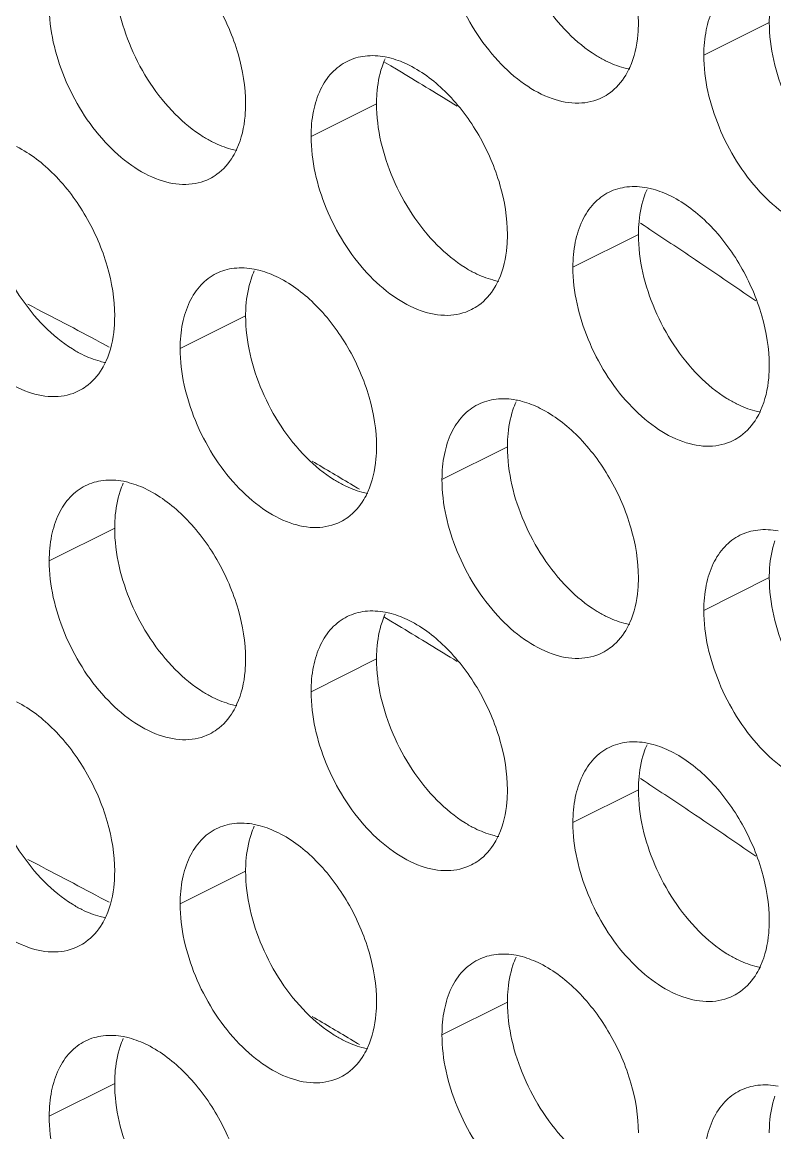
# Model space of a CAD drawing. Header units: millimetres. Extents: x 0 to 2524, y 0 to 1785.
# Drawn here: x 1870.54 to 1877.04, y 807.19 to 816.79 of the extents above; entities that cross this region are included whole.
import ezdxf

# ---------------------------------------------------------------- set-up
doc = ezdxf.new("R2010")
doc.units = ezdxf.units.MM
doc.header["$LTSCALE"] = 0.1
doc.layers.add('标注', color=251, linetype='Continuous', lineweight=9)

msp = doc.modelspace()

# ---------------------------------------------------------------- linework, layer by layer
at = {"layer": '标注'}
for p, q in [((1876.9959, 816.7927), (1876.4303, 816.5099)), ((1873.725, 816.4175), (1873.6658, 816.453)), ((1873.7757, 816.387), (1873.725, 816.4175)), ((1873.8179, 816.3615), (1873.7757, 816.387)), ((1873.6018, 816.0898), (1873.0361, 815.8069)), ((1875.9134, 815.0366), (1875.8818, 815.0575)), ((1875.8646, 814.9584), (1875.2989, 814.6756)), ((1872.4705, 814.2555), (1871.9048, 813.9726)), ((1871.2165, 814.0263), (1871.2394, 814.014)), ((1871.2394, 814.014), (1871.291, 813.9864)), ((1874.7332, 813.1241), (1874.1675, 812.8413)), ((1873.3997, 812.7895), (1873.4383, 812.7663)), ((1873.4383, 812.7663), (1873.4548, 812.7564)), ((1871.3391, 812.4212), (1870.7734, 812.1383)), ((1876.9959, 811.9927), (1876.4303, 811.7099)), ((1873.725, 811.6175), (1873.6658, 811.653)), ((1873.7757, 811.587), (1873.725, 811.6175)), ((1873.8179, 811.5615), (1873.7757, 811.587)), ((1873.6018, 811.2898), (1873.0361, 811.0069)), ((1875.9134, 810.2366), (1875.8818, 810.2575)), ((1875.8646, 810.1584), (1875.2989, 809.8756)), ((1872.4705, 809.4555), (1871.9048, 809.1726)), ((1871.2165, 809.2263), (1871.2394, 809.214)), ((1871.2394, 809.214), (1871.291, 809.1864)), ((1874.7332, 808.3241), (1874.1675, 808.0413)), ((1873.3997, 807.9895), (1873.4383, 807.9663)), ((1873.4383, 807.9663), (1873.4548, 807.9564)), ((1871.3391, 807.6212), (1870.7734, 807.3383))]:
    msp.add_line(p, q, dxfattribs=at)
for centre, radius, start, end in [((1874.3463, 816.1787), 0.734, 155.87957, 161.78032), ((1843.6988, 766.4394), 58.3042, 58.343362, 58.896468), ((1875.3503, 816.5493), 0.4532, 296.52559, 305.90341), ((1871.9561, 815.8463), 0.4532, 296.52559, 305.90341), ((1876.6091, 815.0473), 0.734, 155.87957, 161.78032), ((1841.6859, 763.2867), 62.0449, 56.062661, 56.519273), ((1841.189, 762.549), 62.9344, 55.451334, 56.062285), ((1873.215, 814.3444), 0.734, 155.87957, 161.78032), ((1848.0084, 770.6082), 49.2316, 61.87434, 62.69876), ((1874.2189, 814.715), 0.4532, 296.52559, 305.90341), ((1870.8248, 814.012), 0.4532, 296.52559, 305.90341), ((1875.4777, 813.213), 0.734, 155.87957, 161.78032), ((1876.4816, 813.5836), 0.4532, 296.52559, 305.90341), ((1846.0335, 767.0789), 53.2763, 59.09179, 59.53592), ((1872.0836, 812.5101), 0.734, 155.87957, 161.78032), ((1873.0875, 812.8806), 0.4532, 296.52559, 305.90341), ((1874.3463, 811.3787), 0.734, 155.87957, 161.78032), ((1843.6988, 761.6394), 58.3042, 58.343362, 58.896468), ((1875.3503, 811.7493), 0.4532, 296.52559, 305.90341), ((1871.9561, 811.0463), 0.4532, 296.52559, 305.90341), ((1876.6091, 810.2473), 0.734, 155.87957, 161.78032), ((1841.6859, 758.4867), 62.0449, 56.062661, 56.519273), ((1841.189, 757.749), 62.9344, 55.451334, 56.062285), ((1873.215, 809.5444), 0.734, 155.87957, 161.78032), ((1848.0084, 765.8082), 49.2316, 61.87434, 62.69876), ((1874.2189, 809.915), 0.4532, 296.52559, 305.90341), ((1870.8248, 809.212), 0.4532, 296.52559, 305.90341), ((1875.4777, 808.413), 0.734, 155.87957, 161.78032), ((1876.4816, 808.7836), 0.4532, 296.52559, 305.90341), ((1846.0335, 762.2789), 53.2763, 59.09179, 59.53592), ((1872.0836, 807.7101), 0.734, 155.87957, 161.78032), ((1873.0875, 808.0806), 0.4532, 296.52559, 305.90341)]:
    msp.add_arc(centre, radius, start, end, dxfattribs=at)
for points, knots in [([(1875.016, 818.2562), (1875.1367, 818.1959), (1875.3672, 818.0155), (1875.6334, 817.6575), (1875.8146, 817.2387), (1875.8646, 816.9377), (1875.8646, 816.7927)], [0, 0, 0, 0, 0.229676, 0.488215, 0.753207, 1, 1, 1, 1]), ([(1875.257, 816.7021), (1875.0954, 816.8648), (1874.8445, 817.252), (1874.7332, 817.7026), (1874.7332, 817.9241)], [0, 0, 0, 0, 0.508684, 1, 1, 1, 1]), ([(1875.5527, 816.1437), (1875.4901, 816.1125), (1875.3401, 816.0785), (1875.1024, 816.1263), (1874.8639, 816.2569), (1874.5561, 816.5345), (1874.2701, 816.9972), (1874.1675, 817.4296), (1874.1675, 817.6413)], [0, 0, 0, 0, 0.090718, 0.191742, 0.308104, 0.439279, 0.725532, 1, 1, 1, 1]), ([(1871.6219, 817.5533), (1871.7426, 817.493), (1871.9731, 817.3126), (1872.2393, 816.9545), (1872.4204, 816.5358), (1872.4705, 816.2347), (1872.4705, 816.0898)], [0, 0, 0, 0, 0.229676, 0.488215, 0.753207, 1, 1, 1, 1]), ([(1871.8629, 815.9991), (1871.7013, 816.1619), (1871.4503, 816.5491), (1871.3391, 816.9996), (1871.3391, 817.2212)], [0, 0, 0, 0, 0.508684, 1, 1, 1, 1]), ([(1876.4303, 816.5099), (1876.4303, 816.5827), (1876.4423, 816.7217), (1876.5013, 816.9118), (1876.6007, 817.0641), (1876.6932, 817.1345), (1876.7422, 817.1589)], [0, 0, 0, 0, 0.289235, 0.54966, 0.782932, 1, 1, 1, 1]), ([(1876.9959, 816.7927), (1876.9959, 816.8211), (1876.9996, 816.9286), (1877.0184, 817.036), (1877.0433, 817.1111)], [0, 0, 0, 0, 0.264225, 1, 1, 1, 1]), ([(1872.1586, 815.4408), (1872.096, 815.4096), (1871.946, 815.3756), (1871.7082, 815.4234), (1871.4698, 815.554), (1871.162, 815.8316), (1870.876, 816.2943), (1870.7734, 816.7267), (1870.7734, 816.9383)], [0, 0, 0, 0, 0.090718, 0.191742, 0.308104, 0.439279, 0.725532, 1, 1, 1, 1]), ([(1875.8646, 816.7927), (1875.8646, 816.7571), (1875.8589, 816.6249), (1875.8297, 816.4922), (1875.79, 816.4039)], [0, 0, 0, 0, 0.268874, 1, 1, 1, 1]), ([(1877.5198, 815.5707), (1877.3582, 815.7335), (1877.1072, 816.1206), (1876.9959, 816.5712), (1876.9959, 816.7927)], [0, 0, 0, 0, 0.508684, 1, 1, 1, 1]), ([(1875.5817, 816.4606), (1875.5533, 816.4748), (1875.4354, 816.5413), (1875.3299, 816.6286), (1875.257, 816.7021)], [0, 0, 0, 0, 0.235002, 1, 1, 1, 1]), ([(1873.3481, 816.4559), (1873.3964, 816.48), (1873.5064, 816.5118), (1873.6201, 816.505), (1873.677, 816.4941)], [0, 0, 0, 0, 0.482538, 1, 1, 1, 1]), ([(1873.677, 816.4941), (1873.6942, 816.4908), (1873.7658, 816.4742), (1873.8347, 816.4469), (1873.8847, 816.4219)], [0, 0, 0, 0, 0.238696, 1, 1, 1, 1]), ([(1877.8154, 815.0124), (1877.7528, 814.9811), (1877.6029, 814.9472), (1877.3651, 814.9949), (1877.1267, 815.1256), (1876.8189, 815.4031), (1876.5329, 815.8658), (1876.4303, 816.2982), (1876.4303, 816.5099)], [0, 0, 0, 0, 0.090718, 0.191742, 0.308104, 0.439279, 0.725532, 1, 1, 1, 1]), ([(1873.0361, 815.8069), (1873.0361, 815.8798), (1873.0482, 816.0187), (1873.1072, 816.2089), (1873.2066, 816.3611), (1873.2991, 816.4315), (1873.3481, 816.4559)], [0, 0, 0, 0, 0.289235, 0.54966, 0.782932, 1, 1, 1, 1]), ([(1873.6018, 816.0898), (1873.6018, 816.1182), (1873.6055, 816.2257), (1873.6243, 816.3331), (1873.6492, 816.4082)], [0, 0, 0, 0, 0.264225, 1, 1, 1, 1]), ([(1873.8847, 816.4219), (1874.0053, 816.3616), (1874.2359, 816.1812), (1874.5021, 815.8232), (1874.6832, 815.4044), (1874.7332, 815.1034), (1874.7332, 814.9584)], [0, 0, 0, 0, 0.229676, 0.488215, 0.753207, 1, 1, 1, 1]), ([(1875.7894, 816.3884), (1875.7722, 816.3917), (1875.7006, 816.4083), (1875.6317, 816.4356), (1875.5817, 816.4606)], [0, 0, 0, 0, 0.238696, 1, 1, 1, 1]), ([(1875.79, 816.4039), (1875.7797, 816.381), (1875.7364, 816.297), (1875.6723, 816.2229), (1875.616, 816.1821)], [0, 0, 0, 0, 0.265525, 1, 1, 1, 1]), ([(1872.4705, 816.0898), (1872.4705, 816.0542), (1872.4648, 815.9219), (1872.4355, 815.7893), (1872.3958, 815.7009)], [0, 0, 0, 0, 0.268874, 1, 1, 1, 1]), ([(1874.1256, 814.8678), (1873.9641, 815.0305), (1873.7131, 815.4177), (1873.6018, 815.8683), (1873.6018, 816.0898)], [0, 0, 0, 0, 0.508684, 1, 1, 1, 1]), ([(1872.1876, 815.7577), (1872.1592, 815.7719), (1872.0413, 815.8384), (1871.9358, 815.9257), (1871.8629, 815.9991)], [0, 0, 0, 0, 0.235002, 1, 1, 1, 1]), ([(1870.4906, 815.719), (1870.6112, 815.6586), (1870.8417, 815.4783), (1871.1079, 815.1202), (1871.2891, 814.7015), (1871.3391, 814.4004), (1871.3391, 814.2555)], [0, 0, 0, 0, 0.229676, 0.488215, 0.753207, 1, 1, 1, 1]), ([(1872.3953, 815.6855), (1872.3781, 815.6888), (1872.3065, 815.7054), (1872.2376, 815.7327), (1872.1876, 815.7577)], [0, 0, 0, 0, 0.238696, 1, 1, 1, 1]), ([(1874.4213, 814.3094), (1874.3587, 814.2782), (1874.2088, 814.2442), (1873.971, 814.292), (1873.7326, 814.4226), (1873.4248, 814.7002), (1873.1388, 815.1629), (1873.0361, 815.5953), (1873.0361, 815.8069)], [0, 0, 0, 0, 0.090718, 0.191742, 0.308104, 0.439279, 0.725532, 1, 1, 1, 1]), ([(1872.3958, 815.7009), (1872.3856, 815.678), (1872.3423, 815.594), (1872.2782, 815.5199), (1872.2219, 815.4792)], [0, 0, 0, 0, 0.265525, 1, 1, 1, 1]), ([(1870.7315, 814.1648), (1870.57, 814.3276), (1870.319, 814.7147), (1870.2077, 815.1653), (1870.2077, 815.3868)], [0, 0, 0, 0, 0.508684, 1, 1, 1, 1]), ([(1875.6108, 815.3246), (1875.6591, 815.3487), (1875.7692, 815.3804), (1875.8829, 815.3736), (1875.9397, 815.3627)], [0, 0, 0, 0, 0.482538, 1, 1, 1, 1]), ([(1875.9397, 815.3627), (1875.9569, 815.3594), (1876.0285, 815.3428), (1876.0974, 815.3155), (1876.1474, 815.2905)], [0, 0, 0, 0, 0.238696, 1, 1, 1, 1]), ([(1875.2989, 814.6756), (1875.2989, 814.7484), (1875.3109, 814.8874), (1875.3699, 815.0775), (1875.4693, 815.2297), (1875.5619, 815.3002), (1875.6108, 815.3246)], [0, 0, 0, 0, 0.289235, 0.54966, 0.782932, 1, 1, 1, 1]), ([(1875.8646, 814.9584), (1875.8646, 814.9868), (1875.8683, 815.0943), (1875.8871, 815.2017), (1875.9119, 815.2768)], [0, 0, 0, 0, 0.264225, 1, 1, 1, 1]), ([(1876.1474, 815.2905), (1876.2681, 815.2302), (1876.4986, 815.0499), (1876.7648, 814.6918), (1876.9459, 814.2731), (1876.9959, 813.972), (1876.9959, 813.827)], [0, 0, 0, 0, 0.229676, 0.488215, 0.753207, 1, 1, 1, 1]), ([(1871.0272, 813.6065), (1870.9646, 813.5753), (1870.8147, 813.5413), (1870.5769, 813.5891), (1870.3385, 813.7197), (1870.0307, 813.9972), (1869.7446, 814.4599), (1869.642, 814.8923), (1869.642, 815.104)], [0, 0, 0, 0, 0.090718, 0.191742, 0.308104, 0.439279, 0.725532, 1, 1, 1, 1]), ([(1874.7332, 814.9584), (1874.7332, 814.9228), (1874.7275, 814.7905), (1874.6983, 814.6579), (1874.6586, 814.5695)], [0, 0, 0, 0, 0.268874, 1, 1, 1, 1]), ([(1876.3884, 813.7364), (1876.2268, 813.8992), (1875.9758, 814.2863), (1875.8646, 814.7369), (1875.8646, 814.9584)], [0, 0, 0, 0, 0.508684, 1, 1, 1, 1]), ([(1874.4504, 814.6263), (1874.4219, 814.6405), (1874.304, 814.707), (1874.1985, 814.7943), (1874.1256, 814.8678)], [0, 0, 0, 0, 0.235002, 1, 1, 1, 1]), ([(1872.2167, 814.6216), (1872.265, 814.6457), (1872.3751, 814.6775), (1872.4887, 814.6707), (1872.5456, 814.6598)], [0, 0, 0, 0, 0.482538, 1, 1, 1, 1]), ([(1872.5456, 814.6598), (1872.5628, 814.6565), (1872.6344, 814.6399), (1872.7033, 814.6126), (1872.7533, 814.5876)], [0, 0, 0, 0, 0.238696, 1, 1, 1, 1]), ([(1876.684, 813.1781), (1876.6214, 813.1468), (1876.4715, 813.1129), (1876.2337, 813.1606), (1875.9953, 813.2913), (1875.6875, 813.5688), (1875.4015, 814.0315), (1875.2989, 814.4639), (1875.2989, 814.6756)], [0, 0, 0, 0, 0.090718, 0.191742, 0.308104, 0.439279, 0.725532, 1, 1, 1, 1]), ([(1871.9048, 813.9726), (1871.9048, 814.0455), (1871.9168, 814.1844), (1871.9758, 814.3746), (1872.0752, 814.5268), (1872.1678, 814.5972), (1872.2167, 814.6216)], [0, 0, 0, 0, 0.289235, 0.54966, 0.782932, 1, 1, 1, 1]), ([(1872.4705, 814.2555), (1872.4705, 814.2839), (1872.4742, 814.3913), (1872.493, 814.4988), (1872.5178, 814.5739)], [0, 0, 0, 0, 0.264225, 1, 1, 1, 1]), ([(1872.7533, 814.5876), (1872.874, 814.5273), (1873.1045, 814.3469), (1873.3707, 813.9888), (1873.5518, 813.5701), (1873.6018, 813.269), (1873.6018, 813.1241)], [0, 0, 0, 0, 0.229676, 0.488215, 0.753207, 1, 1, 1, 1]), ([(1874.6581, 814.5541), (1874.6408, 814.5574), (1874.5693, 814.574), (1874.5004, 814.6013), (1874.4504, 814.6263)], [0, 0, 0, 0, 0.238696, 1, 1, 1, 1]), ([(1874.6586, 814.5695), (1874.6483, 814.5467), (1874.605, 814.4627), (1874.5409, 814.3885), (1874.4847, 814.3478)], [0, 0, 0, 0, 0.265525, 1, 1, 1, 1]), ([(1871.3391, 814.2555), (1871.3391, 814.2198), (1871.3334, 814.0876), (1871.3042, 813.955), (1871.2645, 813.8666)], [0, 0, 0, 0, 0.268874, 1, 1, 1, 1]), ([(1872.9943, 813.0334), (1872.8327, 813.1962), (1872.5817, 813.5834), (1872.4705, 814.034), (1872.4705, 814.2555)], [0, 0, 0, 0, 0.508684, 1, 1, 1, 1]), ([(1871.0562, 813.9233), (1871.0278, 813.9376), (1870.9099, 814.0041), (1870.8044, 814.0914), (1870.7315, 814.1648)], [0, 0, 0, 0, 0.235002, 1, 1, 1, 1]), ([(1871.2639, 813.8512), (1871.2467, 813.8545), (1871.1752, 813.8711), (1871.1062, 813.8983), (1871.0562, 813.9233)], [0, 0, 0, 0, 0.238696, 1, 1, 1, 1]), ([(1873.2899, 812.4751), (1873.2273, 812.4439), (1873.0774, 812.4099), (1872.8396, 812.4577), (1872.6012, 812.5883), (1872.2934, 812.8659), (1872.0074, 813.3286), (1871.9048, 813.761), (1871.9048, 813.9726)], [0, 0, 0, 0, 0.090718, 0.191742, 0.308104, 0.439279, 0.725532, 1, 1, 1, 1]), ([(1871.2645, 813.8666), (1871.2542, 813.8437), (1871.2109, 813.7597), (1871.1468, 813.6856), (1871.0906, 813.6449)], [0, 0, 0, 0, 0.265525, 1, 1, 1, 1]), ([(1876.9959, 813.827), (1876.9959, 813.7914), (1876.9903, 813.6592), (1876.961, 813.5265), (1876.9213, 813.4382)], [0, 0, 0, 0, 0.268874, 1, 1, 1, 1]), ([(1876.7131, 813.4949), (1876.6847, 813.5091), (1876.5668, 813.5756), (1876.4613, 813.663), (1876.3884, 813.7364)], [0, 0, 0, 0, 0.235002, 1, 1, 1, 1]), ([(1874.4794, 813.4902), (1874.5277, 813.5143), (1874.6378, 813.5461), (1874.7515, 813.5393), (1874.8084, 813.5284)], [0, 0, 0, 0, 0.482538, 1, 1, 1, 1]), ([(1874.8084, 813.5284), (1874.8256, 813.5251), (1874.8971, 813.5085), (1874.966, 813.4812), (1875.016, 813.4562)], [0, 0, 0, 0, 0.238696, 1, 1, 1, 1]), ([(1874.1675, 812.8413), (1874.1675, 812.9141), (1874.1795, 813.053), (1874.2386, 813.2432), (1874.3379, 813.3954), (1874.4305, 813.4658), (1874.4794, 813.4902)], [0, 0, 0, 0, 0.289235, 0.54966, 0.782932, 1, 1, 1, 1]), ([(1874.7332, 813.1241), (1874.7332, 813.1525), (1874.7369, 813.26), (1874.7557, 813.3674), (1874.7805, 813.4425)], [0, 0, 0, 0, 0.264225, 1, 1, 1, 1]), ([(1875.016, 813.4562), (1875.1367, 813.3959), (1875.3672, 813.2155), (1875.6334, 812.8575), (1875.8146, 812.4387), (1875.8646, 812.1377), (1875.8646, 811.9927)], [0, 0, 0, 0, 0.229676, 0.488215, 0.753207, 1, 1, 1, 1]), ([(1876.9208, 813.4227), (1876.9036, 813.426), (1876.832, 813.4426), (1876.7631, 813.4699), (1876.7131, 813.4949)], [0, 0, 0, 0, 0.238696, 1, 1, 1, 1]), ([(1876.9213, 813.4382), (1876.911, 813.4153), (1876.8678, 813.3313), (1876.8036, 813.2572), (1876.7474, 813.2165)], [0, 0, 0, 0, 0.265525, 1, 1, 1, 1]), ([(1873.6018, 813.1241), (1873.6018, 813.0885), (1873.5961, 812.9562), (1873.5669, 812.8236), (1873.5272, 812.7352)], [0, 0, 0, 0, 0.268874, 1, 1, 1, 1]), ([(1875.257, 811.9021), (1875.0954, 812.0648), (1874.8445, 812.452), (1874.7332, 812.9026), (1874.7332, 813.1241)], [0, 0, 0, 0, 0.508684, 1, 1, 1, 1]), ([(1873.319, 812.792), (1873.2906, 812.8062), (1873.1726, 812.8727), (1873.0672, 812.96), (1872.9943, 813.0334)], [0, 0, 0, 0, 0.235002, 1, 1, 1, 1]), ([(1871.0853, 812.7873), (1871.1336, 812.8114), (1871.2437, 812.8431), (1871.3574, 812.8363), (1871.4142, 812.8255)], [0, 0, 0, 0, 0.482538, 1, 1, 1, 1]), ([(1875.5527, 811.3437), (1875.4901, 811.3125), (1875.3401, 811.2785), (1875.1024, 811.3263), (1874.8639, 811.4569), (1874.5561, 811.7345), (1874.2701, 812.1972), (1874.1675, 812.6296), (1874.1675, 812.8413)], [0, 0, 0, 0, 0.090718, 0.191742, 0.308104, 0.439279, 0.725532, 1, 1, 1, 1]), ([(1870.7734, 812.1383), (1870.7734, 812.2112), (1870.7854, 812.3501), (1870.8444, 812.5403), (1870.9438, 812.6925), (1871.0364, 812.7629), (1871.0853, 812.7873)], [0, 0, 0, 0, 0.289235, 0.54966, 0.782932, 1, 1, 1, 1]), ([(1871.3391, 812.4212), (1871.3391, 812.4496), (1871.3428, 812.557), (1871.3616, 812.6644), (1871.3864, 812.7396)], [0, 0, 0, 0, 0.264225, 1, 1, 1, 1]), ([(1871.4142, 812.8255), (1871.4315, 812.8222), (1871.503, 812.8056), (1871.5719, 812.7783), (1871.6219, 812.7533)], [0, 0, 0, 0, 0.238696, 1, 1, 1, 1]), ([(1871.6219, 812.7533), (1871.7426, 812.693), (1871.9731, 812.5126), (1872.2393, 812.1545), (1872.4204, 811.7358), (1872.4705, 811.4347), (1872.4705, 811.2898)], [0, 0, 0, 0, 0.229676, 0.488215, 0.753207, 1, 1, 1, 1]), ([(1873.5267, 812.7198), (1873.5095, 812.7231), (1873.4379, 812.7397), (1873.369, 812.767), (1873.319, 812.792)], [0, 0, 0, 0, 0.238696, 1, 1, 1, 1]), ([(1873.5272, 812.7352), (1873.5169, 812.7123), (1873.4737, 812.6284), (1873.4095, 812.5542), (1873.3533, 812.5135)], [0, 0, 0, 0, 0.265525, 1, 1, 1, 1]), ([(1871.8629, 811.1991), (1871.7013, 811.3619), (1871.4503, 811.7491), (1871.3391, 812.1996), (1871.3391, 812.4212)], [0, 0, 0, 0, 0.508684, 1, 1, 1, 1]), ([(1876.4303, 811.7099), (1876.4303, 811.7827), (1876.4423, 811.9217), (1876.5013, 812.1118), (1876.6007, 812.2641), (1876.6932, 812.3345), (1876.7422, 812.3589)], [0, 0, 0, 0, 0.289235, 0.54966, 0.782932, 1, 1, 1, 1]), ([(1876.7422, 812.3589), (1876.7905, 812.383), (1876.9006, 812.4147), (1877.0142, 812.4079), (1877.0711, 812.397)], [0, 0, 0, 0, 0.482538, 1, 1, 1, 1]), ([(1876.9959, 811.9927), (1876.9959, 812.0211), (1876.9996, 812.1286), (1877.0184, 812.236), (1877.0433, 812.3111)], [0, 0, 0, 0, 0.264225, 1, 1, 1, 1]), ([(1872.1586, 810.6408), (1872.096, 810.6096), (1871.946, 810.5756), (1871.7082, 810.6234), (1871.4698, 810.754), (1871.162, 811.0316), (1870.876, 811.4943), (1870.7734, 811.9267), (1870.7734, 812.1383)], [0, 0, 0, 0, 0.090718, 0.191742, 0.308104, 0.439279, 0.725532, 1, 1, 1, 1]), ([(1875.8646, 811.9927), (1875.8646, 811.9571), (1875.8589, 811.8249), (1875.8297, 811.6922), (1875.79, 811.6039)], [0, 0, 0, 0, 0.268874, 1, 1, 1, 1]), ([(1877.5198, 810.7707), (1877.3582, 810.9335), (1877.1072, 811.3206), (1876.9959, 811.7712), (1876.9959, 811.9927)], [0, 0, 0, 0, 0.508684, 1, 1, 1, 1]), ([(1875.5817, 811.6606), (1875.5533, 811.6748), (1875.4354, 811.7413), (1875.3299, 811.8286), (1875.257, 811.9021)], [0, 0, 0, 0, 0.235002, 1, 1, 1, 1]), ([(1873.3481, 811.6559), (1873.3964, 811.68), (1873.5064, 811.7118), (1873.6201, 811.705), (1873.677, 811.6941)], [0, 0, 0, 0, 0.482538, 1, 1, 1, 1]), ([(1873.677, 811.6941), (1873.6942, 811.6908), (1873.7658, 811.6742), (1873.8347, 811.6469), (1873.8847, 811.6219)], [0, 0, 0, 0, 0.238696, 1, 1, 1, 1]), ([(1877.8154, 810.2124), (1877.7528, 810.1811), (1877.6029, 810.1472), (1877.3651, 810.1949), (1877.1267, 810.3256), (1876.8189, 810.6031), (1876.5329, 811.0658), (1876.4303, 811.4982), (1876.4303, 811.7099)], [0, 0, 0, 0, 0.090718, 0.191742, 0.308104, 0.439279, 0.725532, 1, 1, 1, 1]), ([(1873.0361, 811.0069), (1873.0361, 811.0798), (1873.0482, 811.2187), (1873.1072, 811.4089), (1873.2066, 811.5611), (1873.2991, 811.6315), (1873.3481, 811.6559)], [0, 0, 0, 0, 0.289235, 0.54966, 0.782932, 1, 1, 1, 1]), ([(1873.6018, 811.2898), (1873.6018, 811.3182), (1873.6055, 811.4257), (1873.6243, 811.5331), (1873.6492, 811.6082)], [0, 0, 0, 0, 0.264225, 1, 1, 1, 1]), ([(1873.8847, 811.6219), (1874.0053, 811.5616), (1874.2359, 811.3812), (1874.5021, 811.0232), (1874.6832, 810.6044), (1874.7332, 810.3034), (1874.7332, 810.1584)], [0, 0, 0, 0, 0.229676, 0.488215, 0.753207, 1, 1, 1, 1]), ([(1875.7894, 811.5884), (1875.7722, 811.5917), (1875.7006, 811.6083), (1875.6317, 811.6356), (1875.5817, 811.6606)], [0, 0, 0, 0, 0.238696, 1, 1, 1, 1]), ([(1875.79, 811.6039), (1875.7797, 811.581), (1875.7364, 811.497), (1875.6723, 811.4229), (1875.616, 811.3821)], [0, 0, 0, 0, 0.265525, 1, 1, 1, 1]), ([(1872.4705, 811.2898), (1872.4705, 811.2542), (1872.4648, 811.1219), (1872.4355, 810.9893), (1872.3958, 810.9009)], [0, 0, 0, 0, 0.268874, 1, 1, 1, 1]), ([(1874.1256, 810.0678), (1873.9641, 810.2305), (1873.7131, 810.6177), (1873.6018, 811.0683), (1873.6018, 811.2898)], [0, 0, 0, 0, 0.508684, 1, 1, 1, 1]), ([(1872.1876, 810.9577), (1872.1592, 810.9719), (1872.0413, 811.0384), (1871.9358, 811.1257), (1871.8629, 811.1991)], [0, 0, 0, 0, 0.235002, 1, 1, 1, 1]), ([(1870.4906, 810.919), (1870.6112, 810.8586), (1870.8417, 810.6783), (1871.1079, 810.3202), (1871.2891, 809.9015), (1871.3391, 809.6004), (1871.3391, 809.4555)], [0, 0, 0, 0, 0.229676, 0.488215, 0.753207, 1, 1, 1, 1]), ([(1872.3953, 810.8855), (1872.3781, 810.8888), (1872.3065, 810.9054), (1872.2376, 810.9327), (1872.1876, 810.9577)], [0, 0, 0, 0, 0.238696, 1, 1, 1, 1]), ([(1874.4213, 809.5094), (1874.3587, 809.4782), (1874.2088, 809.4442), (1873.971, 809.492), (1873.7326, 809.6226), (1873.4248, 809.9002), (1873.1388, 810.3629), (1873.0361, 810.7953), (1873.0361, 811.0069)], [0, 0, 0, 0, 0.090718, 0.191742, 0.308104, 0.439279, 0.725532, 1, 1, 1, 1]), ([(1872.3958, 810.9009), (1872.3856, 810.878), (1872.3423, 810.794), (1872.2782, 810.7199), (1872.2219, 810.6792)], [0, 0, 0, 0, 0.265525, 1, 1, 1, 1]), ([(1870.7315, 809.3648), (1870.57, 809.5276), (1870.319, 809.9147), (1870.2077, 810.3653), (1870.2077, 810.5868)], [0, 0, 0, 0, 0.508684, 1, 1, 1, 1]), ([(1875.6108, 810.5246), (1875.6591, 810.5487), (1875.7692, 810.5804), (1875.8829, 810.5736), (1875.9397, 810.5627)], [0, 0, 0, 0, 0.482538, 1, 1, 1, 1]), ([(1875.9397, 810.5627), (1875.9569, 810.5594), (1876.0285, 810.5428), (1876.0974, 810.5155), (1876.1474, 810.4905)], [0, 0, 0, 0, 0.238696, 1, 1, 1, 1]), ([(1875.2989, 809.8756), (1875.2989, 809.9484), (1875.3109, 810.0874), (1875.3699, 810.2775), (1875.4693, 810.4297), (1875.5619, 810.5002), (1875.6108, 810.5246)], [0, 0, 0, 0, 0.289235, 0.54966, 0.782932, 1, 1, 1, 1]), ([(1875.8646, 810.1584), (1875.8646, 810.1868), (1875.8683, 810.2943), (1875.8871, 810.4017), (1875.9119, 810.4768)], [0, 0, 0, 0, 0.264225, 1, 1, 1, 1]), ([(1876.1474, 810.4905), (1876.2681, 810.4302), (1876.4986, 810.2499), (1876.7648, 809.8918), (1876.9459, 809.4731), (1876.9959, 809.172), (1876.9959, 809.027)], [0, 0, 0, 0, 0.229676, 0.488215, 0.753207, 1, 1, 1, 1]), ([(1871.0272, 808.8065), (1870.9646, 808.7753), (1870.8147, 808.7413), (1870.5769, 808.7891), (1870.3385, 808.9197), (1870.0307, 809.1972), (1869.7446, 809.6599), (1869.642, 810.0923), (1869.642, 810.304)], [0, 0, 0, 0, 0.090718, 0.191742, 0.308104, 0.439279, 0.725532, 1, 1, 1, 1]), ([(1874.7332, 810.1584), (1874.7332, 810.1228), (1874.7275, 809.9905), (1874.6983, 809.8579), (1874.6586, 809.7695)], [0, 0, 0, 0, 0.268874, 1, 1, 1, 1]), ([(1876.3884, 808.9364), (1876.2268, 809.0992), (1875.9758, 809.4863), (1875.8646, 809.9369), (1875.8646, 810.1584)], [0, 0, 0, 0, 0.508684, 1, 1, 1, 1]), ([(1874.4504, 809.8263), (1874.4219, 809.8405), (1874.304, 809.907), (1874.1985, 809.9943), (1874.1256, 810.0678)], [0, 0, 0, 0, 0.235002, 1, 1, 1, 1]), ([(1872.2167, 809.8216), (1872.265, 809.8457), (1872.3751, 809.8775), (1872.4887, 809.8707), (1872.5456, 809.8598)], [0, 0, 0, 0, 0.482538, 1, 1, 1, 1]), ([(1872.5456, 809.8598), (1872.5628, 809.8565), (1872.6344, 809.8399), (1872.7033, 809.8126), (1872.7533, 809.7876)], [0, 0, 0, 0, 0.238696, 1, 1, 1, 1]), ([(1876.684, 808.3781), (1876.6214, 808.3468), (1876.4715, 808.3129), (1876.2337, 808.3606), (1875.9953, 808.4913), (1875.6875, 808.7688), (1875.4015, 809.2315), (1875.2989, 809.6639), (1875.2989, 809.8756)], [0, 0, 0, 0, 0.090718, 0.191742, 0.308104, 0.439279, 0.725532, 1, 1, 1, 1]), ([(1871.9048, 809.1726), (1871.9048, 809.2455), (1871.9168, 809.3844), (1871.9758, 809.5746), (1872.0752, 809.7268), (1872.1678, 809.7972), (1872.2167, 809.8216)], [0, 0, 0, 0, 0.289235, 0.54966, 0.782932, 1, 1, 1, 1]), ([(1872.4705, 809.4555), (1872.4705, 809.4839), (1872.4742, 809.5913), (1872.493, 809.6988), (1872.5178, 809.7739)], [0, 0, 0, 0, 0.264225, 1, 1, 1, 1]), ([(1872.7533, 809.7876), (1872.874, 809.7273), (1873.1045, 809.5469), (1873.3707, 809.1888), (1873.5518, 808.7701), (1873.6018, 808.469), (1873.6018, 808.3241)], [0, 0, 0, 0, 0.229676, 0.488215, 0.753207, 1, 1, 1, 1]), ([(1874.6581, 809.7541), (1874.6408, 809.7574), (1874.5693, 809.774), (1874.5004, 809.8013), (1874.4504, 809.8263)], [0, 0, 0, 0, 0.238696, 1, 1, 1, 1]), ([(1874.6586, 809.7695), (1874.6483, 809.7467), (1874.605, 809.6627), (1874.5409, 809.5885), (1874.4847, 809.5478)], [0, 0, 0, 0, 0.265525, 1, 1, 1, 1]), ([(1871.3391, 809.4555), (1871.3391, 809.4198), (1871.3334, 809.2876), (1871.3042, 809.155), (1871.2645, 809.0666)], [0, 0, 0, 0, 0.268874, 1, 1, 1, 1]), ([(1872.9943, 808.2334), (1872.8327, 808.3962), (1872.5817, 808.7834), (1872.4705, 809.234), (1872.4705, 809.4555)], [0, 0, 0, 0, 0.508684, 1, 1, 1, 1]), ([(1871.0562, 809.1233), (1871.0278, 809.1376), (1870.9099, 809.2041), (1870.8044, 809.2914), (1870.7315, 809.3648)], [0, 0, 0, 0, 0.235002, 1, 1, 1, 1]), ([(1871.2639, 809.0512), (1871.2467, 809.0545), (1871.1752, 809.0711), (1871.1062, 809.0983), (1871.0562, 809.1233)], [0, 0, 0, 0, 0.238696, 1, 1, 1, 1]), ([(1873.2899, 807.6751), (1873.2273, 807.6439), (1873.0774, 807.6099), (1872.8396, 807.6577), (1872.6012, 807.7883), (1872.2934, 808.0659), (1872.0074, 808.5286), (1871.9048, 808.961), (1871.9048, 809.1726)], [0, 0, 0, 0, 0.090718, 0.191742, 0.308104, 0.439279, 0.725532, 1, 1, 1, 1]), ([(1871.2645, 809.0666), (1871.2542, 809.0437), (1871.2109, 808.9597), (1871.1468, 808.8856), (1871.0906, 808.8449)], [0, 0, 0, 0, 0.265525, 1, 1, 1, 1]), ([(1876.9959, 809.027), (1876.9959, 808.9914), (1876.9903, 808.8592), (1876.961, 808.7265), (1876.9213, 808.6382)], [0, 0, 0, 0, 0.268874, 1, 1, 1, 1]), ([(1876.7131, 808.6949), (1876.6847, 808.7091), (1876.5668, 808.7756), (1876.4613, 808.863), (1876.3884, 808.9364)], [0, 0, 0, 0, 0.235002, 1, 1, 1, 1]), ([(1874.4794, 808.6902), (1874.5277, 808.7143), (1874.6378, 808.7461), (1874.7515, 808.7393), (1874.8084, 808.7284)], [0, 0, 0, 0, 0.482538, 1, 1, 1, 1]), ([(1874.8084, 808.7284), (1874.8256, 808.7251), (1874.8971, 808.7085), (1874.966, 808.6812), (1875.016, 808.6562)], [0, 0, 0, 0, 0.238696, 1, 1, 1, 1]), ([(1874.1675, 808.0413), (1874.1675, 808.1141), (1874.1795, 808.253), (1874.2386, 808.4432), (1874.3379, 808.5954), (1874.4305, 808.6658), (1874.4794, 808.6902)], [0, 0, 0, 0, 0.289235, 0.54966, 0.782932, 1, 1, 1, 1]), ([(1874.7332, 808.3241), (1874.7332, 808.3525), (1874.7369, 808.46), (1874.7557, 808.5674), (1874.7805, 808.6425)], [0, 0, 0, 0, 0.264225, 1, 1, 1, 1]), ([(1875.016, 808.6562), (1875.1367, 808.5959), (1875.3672, 808.4155), (1875.6334, 808.0575), (1875.8146, 807.6387), (1875.8646, 807.3377), (1875.8646, 807.1927)], [0, 0, 0, 0, 0.229676, 0.488215, 0.753207, 1, 1, 1, 1]), ([(1876.9208, 808.6227), (1876.9036, 808.626), (1876.832, 808.6426), (1876.7631, 808.6699), (1876.7131, 808.6949)], [0, 0, 0, 0, 0.238696, 1, 1, 1, 1]), ([(1876.9213, 808.6382), (1876.911, 808.6153), (1876.8678, 808.5313), (1876.8036, 808.4572), (1876.7474, 808.4165)], [0, 0, 0, 0, 0.265525, 1, 1, 1, 1]), ([(1873.6018, 808.3241), (1873.6018, 808.2885), (1873.5961, 808.1562), (1873.5669, 808.0236), (1873.5272, 807.9352)], [0, 0, 0, 0, 0.268874, 1, 1, 1, 1]), ([(1875.257, 807.1021), (1875.0954, 807.2648), (1874.8445, 807.652), (1874.7332, 808.1026), (1874.7332, 808.3241)], [0, 0, 0, 0, 0.508684, 1, 1, 1, 1]), ([(1873.319, 807.992), (1873.2906, 808.0062), (1873.1726, 808.0727), (1873.0672, 808.16), (1872.9943, 808.2334)], [0, 0, 0, 0, 0.235002, 1, 1, 1, 1]), ([(1871.0853, 807.9873), (1871.1336, 808.0114), (1871.2437, 808.0431), (1871.3574, 808.0363), (1871.4142, 808.0255)], [0, 0, 0, 0, 0.482538, 1, 1, 1, 1]), ([(1875.5527, 806.5437), (1875.4901, 806.5125), (1875.3401, 806.4785), (1875.1024, 806.5263), (1874.8639, 806.6569), (1874.5561, 806.9345), (1874.2701, 807.3972), (1874.1675, 807.8296), (1874.1675, 808.0413)], [0, 0, 0, 0, 0.090718, 0.191742, 0.308104, 0.439279, 0.725532, 1, 1, 1, 1]), ([(1870.7734, 807.3383), (1870.7734, 807.4112), (1870.7854, 807.5501), (1870.8444, 807.7403), (1870.9438, 807.8925), (1871.0364, 807.9629), (1871.0853, 807.9873)], [0, 0, 0, 0, 0.289235, 0.54966, 0.782932, 1, 1, 1, 1]), ([(1871.3391, 807.6212), (1871.3391, 807.6496), (1871.3428, 807.757), (1871.3616, 807.8644), (1871.3864, 807.9396)], [0, 0, 0, 0, 0.264225, 1, 1, 1, 1]), ([(1871.4142, 808.0255), (1871.4315, 808.0222), (1871.503, 808.0056), (1871.5719, 807.9783), (1871.6219, 807.9533)], [0, 0, 0, 0, 0.238696, 1, 1, 1, 1]), ([(1871.6219, 807.9533), (1871.7426, 807.893), (1871.9731, 807.7126), (1872.2393, 807.3545), (1872.4204, 806.9358), (1872.4705, 806.6347), (1872.4705, 806.4898)], [0, 0, 0, 0, 0.229676, 0.488215, 0.753207, 1, 1, 1, 1]), ([(1873.5267, 807.9198), (1873.5095, 807.9231), (1873.4379, 807.9397), (1873.369, 807.967), (1873.319, 807.992)], [0, 0, 0, 0, 0.238696, 1, 1, 1, 1]), ([(1873.5272, 807.9352), (1873.5169, 807.9123), (1873.4737, 807.8284), (1873.4095, 807.7542), (1873.3533, 807.7135)], [0, 0, 0, 0, 0.265525, 1, 1, 1, 1]), ([(1871.8629, 806.3991), (1871.7013, 806.5619), (1871.4503, 806.9491), (1871.3391, 807.3996), (1871.3391, 807.6212)], [0, 0, 0, 0, 0.508684, 1, 1, 1, 1]), ([(1876.4303, 806.9099), (1876.4303, 806.9827), (1876.4423, 807.1217), (1876.5013, 807.3118), (1876.6007, 807.4641), (1876.6932, 807.5345), (1876.7422, 807.5589)], [0, 0, 0, 0, 0.289235, 0.54966, 0.782932, 1, 1, 1, 1]), ([(1876.7422, 807.5589), (1876.7905, 807.583), (1876.9006, 807.6147), (1877.0142, 807.6079), (1877.0711, 807.597)], [0, 0, 0, 0, 0.482538, 1, 1, 1, 1]), ([(1876.9959, 807.1927), (1876.9959, 807.2211), (1876.9996, 807.3286), (1877.0184, 807.436), (1877.0433, 807.5111)], [0, 0, 0, 0, 0.264225, 1, 1, 1, 1]), ([(1872.1586, 805.8408), (1872.096, 805.8096), (1871.946, 805.7756), (1871.7082, 805.8234), (1871.4698, 805.954), (1871.162, 806.2316), (1870.876, 806.6943), (1870.7734, 807.1267), (1870.7734, 807.3383)], [0, 0, 0, 0, 0.090718, 0.191742, 0.308104, 0.439279, 0.725532, 1, 1, 1, 1])]:
    msp.add_open_spline(points, degree=3, knots=knots, dxfattribs=at)

doc.saveas('drawing.dxf')
